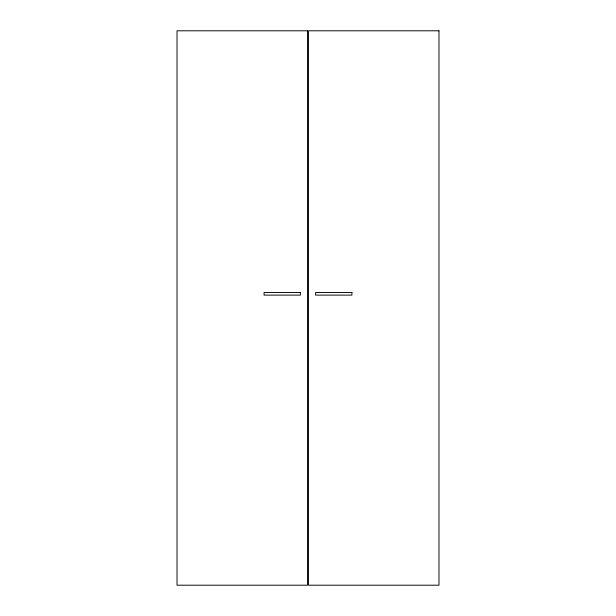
<?xml version="1.0" encoding="UTF-8"?>
<svg xmlns="http://www.w3.org/2000/svg" width="616" height="616" viewBox="0 0 616 616"><rect width="100%" height="100%" fill="white"/><g stroke="black" fill="none" stroke-linecap="round" stroke-linejoin="round"><path stroke-width="0.92" d="M307.476 30.8L177.031 30.8L177.031 585.2L307.476 585.2L307.476 30.8M438.969 30.8L308.524 30.8L308.524 585.2L438.969 585.2L438.969 30.8M300.369 292.485L264.079 292.485L264.079 295.11L300.369 295.11L300.369 292.485M351.921 292.485L315.631 292.485L315.631 295.11L351.921 295.11L351.921 292.485"/></g></svg>
